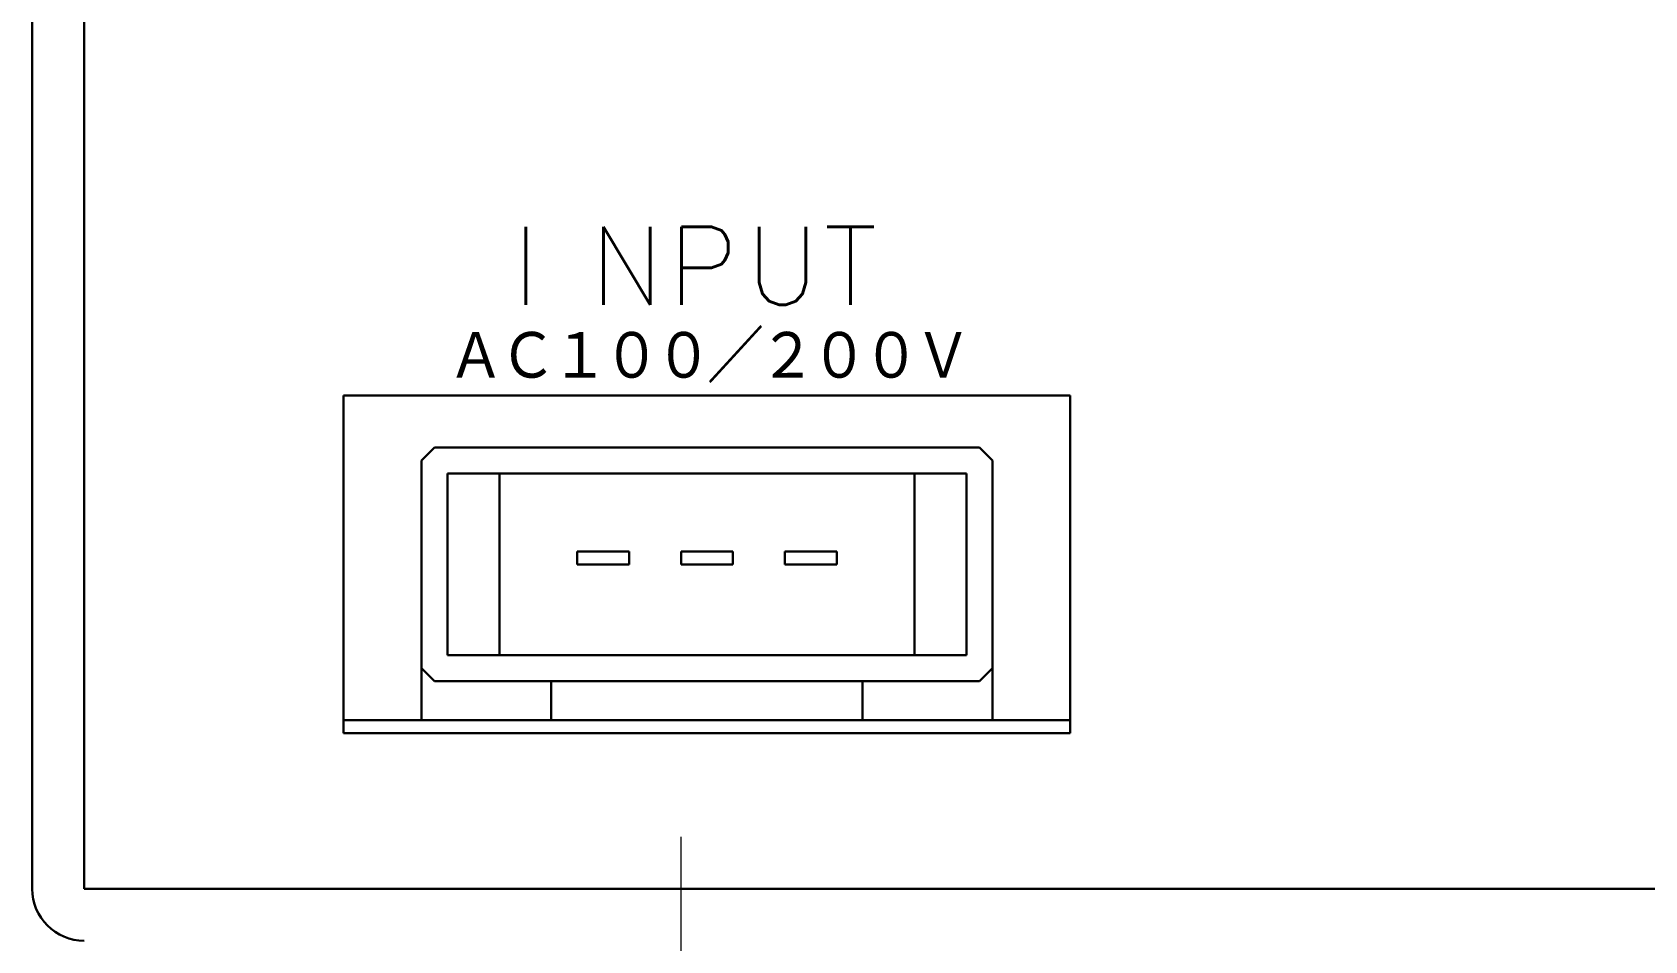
# Model space of a CAD drawing. Header units: millimetres. Extents: x 271 to 951, y 215 to 538.
# Drawn here: x 271.4 to 333.5, y 252.9 to 287.9 of the extents above; entities that cross this region are included whole.
import ezdxf

# ---------------------------------------------------------------- set-up
doc = ezdxf.new("R2010")
doc.units = ezdxf.units.MM
doc.layers.get('0').update_dxf_attribs({"lineweight": 30})
doc.layers.add('寸法', color=7, linetype='Continuous', lineweight=15)
doc.styles.add('BIGFONT', font='txt.shx', dxfattribs={"bigfont": 'bigfont'})
doc.styles.get("Standard").update_dxf_attribs({"font": 'txt', "bigfont": 'extfont2.shx'})

# ---------------------------------------------------------------- blocks, each defined once
blk = doc.blocks.new('A$C66E8137D')
for p, q in [((0, 0), (0, 68)), ((2, 68), (2, 0)), ((12, 19), (40, 19)), ((12, 6), (12, 19)), ((40, 19), (40, 6)), ((15.5, 17), (15, 16.5)), ((36.5, 17), (15.5, 17)), ((37, 16.5), (36.5, 17)), ((15, 16.5), (15, 8.5)), ((37, 8.5), (37, 16.5)), ((16, 16), (36, 16)), ((16, 9), (16, 16)), ((18, 16), (18, 9)), ((34, 16), (34, 9)), ((36, 16), (36, 9)), ((21, 13), (23, 13)), ((21, 12.5), (21, 13)), ((23, 12.5), (21, 12.5)), ((23, 13), (23, 12.5)), ((25, 13), (27, 13)), ((25, 12.5), (25, 13)), ((27, 12.5), (25, 12.5)), ((27, 13), (27, 12.5)), ((29, 13), (31, 13)), ((29, 12.5), (29, 13)), ((31, 12.5), (29, 12.5)), ((31, 13), (31, 12.5)), ((36, 9), (16, 9)), ((15, 8.5), (15.5, 8)), ((15, 8.5), (15, 6.5)), ((36.5, 8), (37, 8.5)), ((37, 8.5), (37, 6.5)), ((15.5, 8), (36.5, 8)), ((20, 6.5), (20, 8)), ((32, 6.5), (32, 8)), ((12, 6.5), (40, 6.5)), ((15, 6.5), (20, 6.5)), ((37, 6.5), (32, 6.5)), ((40, 6), (12, 6)), ((2, 0), (138, 0))]:
    blk.add_line(p, q)
blk.add_arc((2, 0), 2, 180, 270)
for s, p in [('I', (18.5, 22.5)), ('N', (21.5, 22.5)), ('P', (24.5, 22.5)), ('U', (27.5, 22.5)), ('T', (30.5, 22.5))]:
    blk.add_text(s, height=3).set_placement(p)
at = {"style": 'BIGFONT'}
for s, p in [('Ａ', (16, 19.5)), ('Ｃ', (18, 19.5)), ('１', (20, 19.5)), ('０', (22, 19.5)), ('０', (24, 19.5)), ('／', (26, 19.5)), ('２', (28, 19.5)), ('０', (30, 19.5)), ('０', (32, 19.5)), ('Ｖ', (34, 19.5))]:
    blk.add_text(s, height=2, dxfattribs=at).set_placement(p)
blk = doc.blocks.new('A$C01EC10C8')
blk.add_line((25, 0), (25, 6))

msp = doc.modelspace()

# ---------------------------------------------------------------- block references
msp.add_blockref('A$C66E8137D', (271.391, 254.915))
at = {"layer": '寸法'}
msp.add_blockref('A$C01EC10C8', (271.391, 250.915), dxfattribs=at)

doc.saveas('drawing.dxf')
